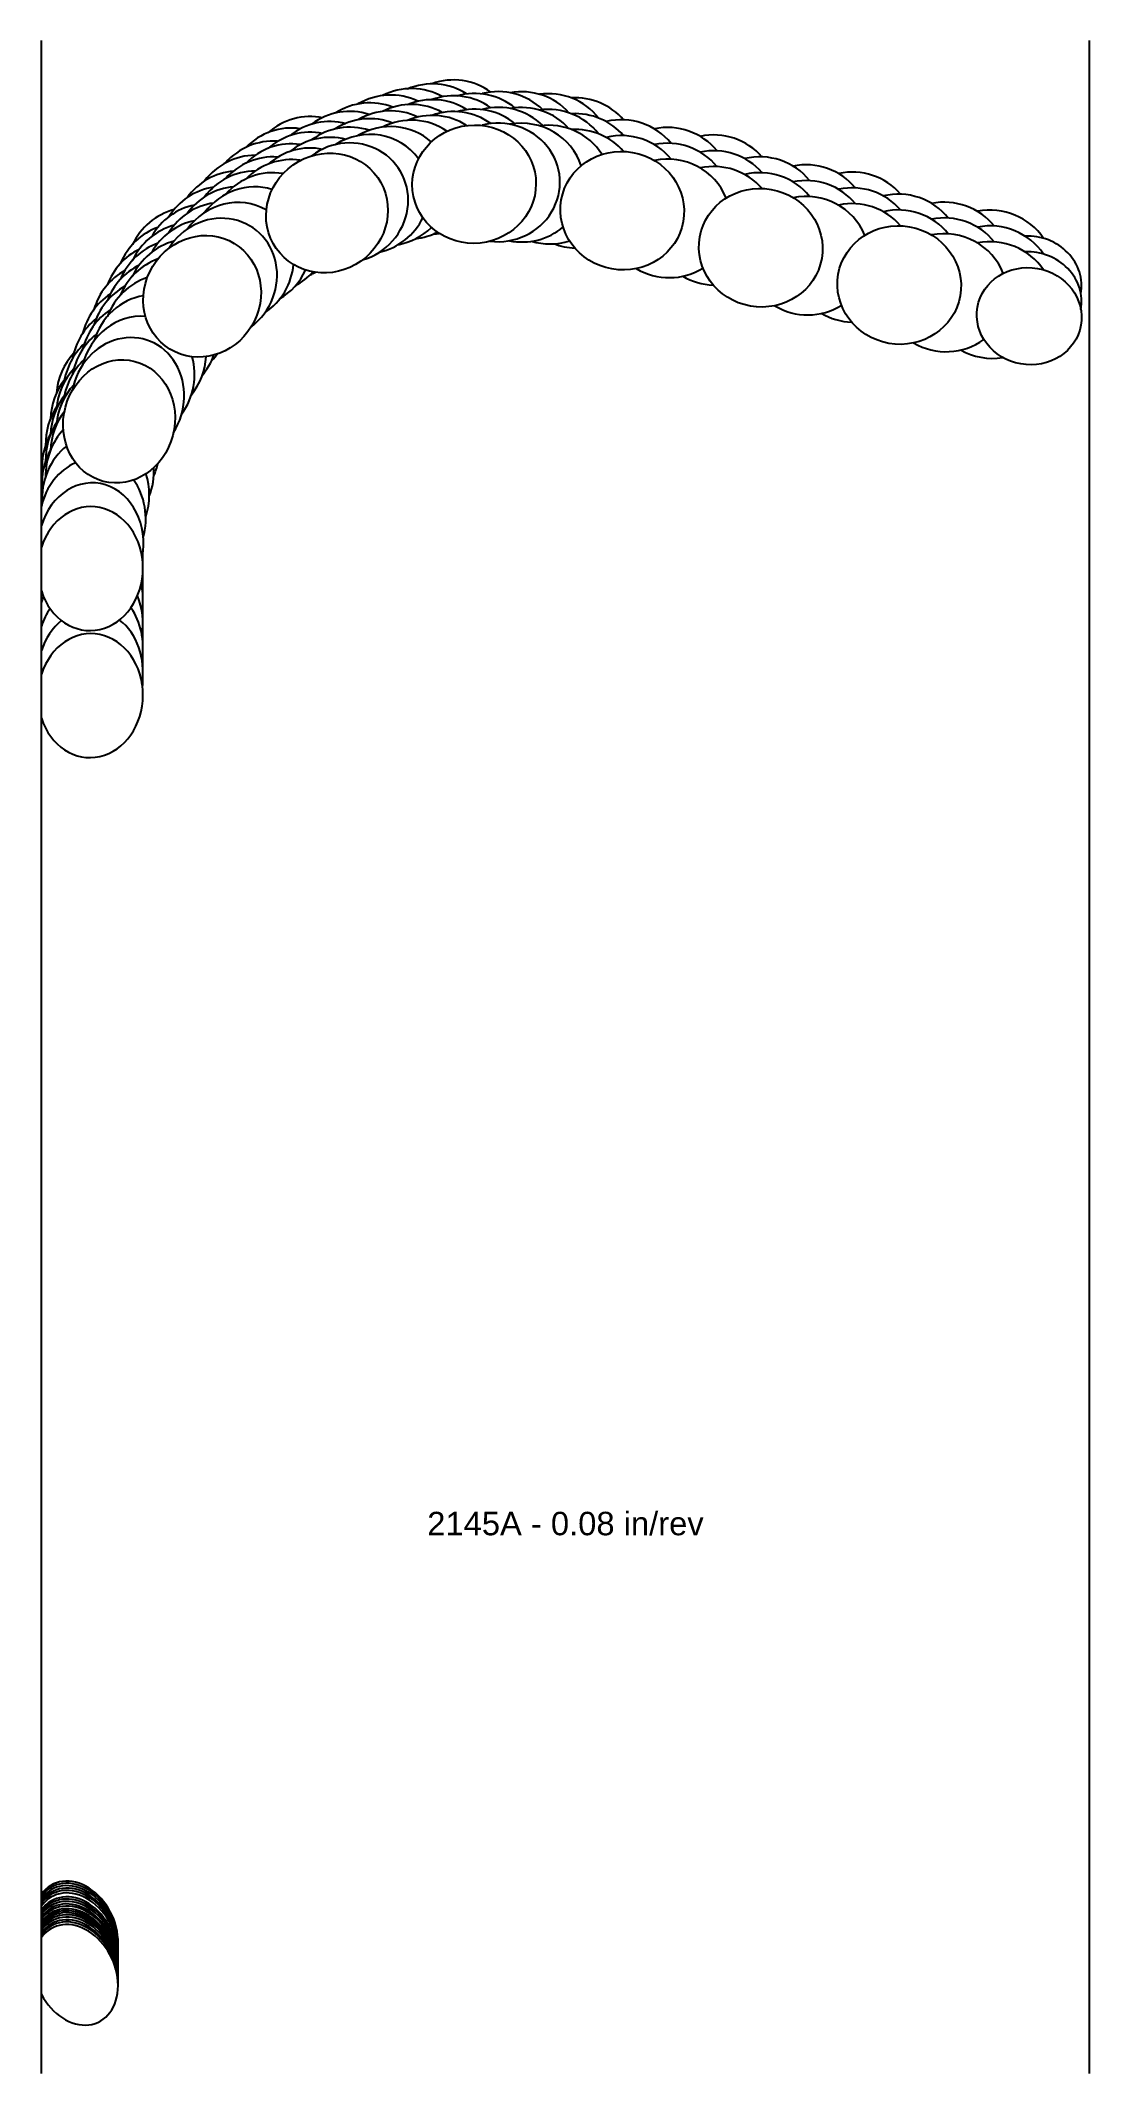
# Model space of a CAD drawing. Header units: inches. Extents: x -5.3 to 0, y -9.6 to 0.7.
import ezdxf
from ezdxf.enums import TextEntityAlignment as Align

# ---------------------------------------------------------------- set-up
doc = ezdxf.new("R2010")
doc.units = ezdxf.units.IN
doc.header["$MEASUREMENT"] = 0
for name, color, linetype, true_color in [('Blade_1', 30, 'Continuous', 0xff7f00), ('Blade_2', 7, 'Continuous', 0xcccc00), ('Blade_3', 7, 'Continuous', 0x00cc00), ('Blade_4', 7, 'Continuous', 0x00cccc), ('Blade_5', 7, 'Continuous', 0x0066cc), ('Blade_6', 190, 'Continuous', 0x7f00ff), ('Blade_7', 7, 'Continuous', 0xcc00cc)]:
    doc.layers.add(name, color=color, linetype=linetype, true_color=true_color)
doc.layers.add('Gage_Line', color=7, linetype='Continuous')
doc.styles.get("Standard").update_dxf_attribs({"font": 'arial.ttf'})

msp = doc.modelspace()

# ---------------------------------------------------------------- linework, layer by layer
at = {"layer": 'Blade_1'}
for centre, major_axis, ratio, start_param, end_param in [((-3.119, 0.089), (0.312, 0.032), 0.955758, 7.029442, 8.041901), ((-3.119, 0.009), (0.312, 0.032), 0.955758, 7.029442, 8.041901), ((-3.865, -0.057), (0.257, 0.18), 0.951296, 6.952826, 7.916218), ((-2.368, -0.045), (0.309, -0.055), 0.956305, 7.11204, 8.283522), ((-3.865, -0.137), (0.257, 0.18), 0.951296, 6.952826, 7.916218), ((-2.368, -0.125), (0.309, -0.055), 0.956305, 7.11204, 8.283522), ((-1.666, -0.233), (0.309, -0.055), 0.956305, 7.111604, 8.283522), ((-1.666, -0.313), (0.309, -0.055), 0.956305, 7.111604, 8.283522), ((-0.964, -0.422), (0.309, -0.055), 0.956305, 7.104945, 8.283522), ((-4.498, -0.479), (0.163, 0.268), 0.933329, 6.993178, 7.886562), ((-0.964, -0.502), (0.309, -0.055), 0.956305, 7.104945, 8.283522), ((-4.498, -0.559), (0.163, 0.268), 0.933329, 6.993178, 7.886562), ((-0.305, -0.58), (0.262, -0.046), 0.92388, 6.281543, 8.093109), ((-0.305, -0.66), (0.262, -0.046), 0.92388, 6.281543, 8.093109), ((-4.919, -1.113), (0.08, 0.304), 0.89538, 7.240072, 7.97815), ((-4.919, -1.193), (0.08, 0.304), 0.89538, 7.240072, 7.97815), ((-5.064, -2.019), (0.009, 0.314), 0.846416, 1.964492, 7.525744), ((-5.064, -1.939), (0.009, 0.314), 0.846416, 4.617363, 4.747216), ((-5.138, -8.986), (-0.114, 0.24), 0.754407, 4.109933, 6.678316), ((-5.138, -9.066), (-0.114, 0.24), 0.754407, 4.131339, 6.678316), ((-5.138, -9.146), (-0.114, 0.24), 0.754407, 1.625372, 6.678316)]:
    msp.add_ellipse(centre, major_axis=major_axis, ratio=ratio, start_param=start_param, end_param=end_param, dxfattribs=at)
for centre, major_axis, ratio in [((-3.119, -0.071), (0.312, 0.032), 0.955758), ((-3.865, -0.217), (0.257, 0.18), 0.951296), ((-2.368, -0.205), (0.309, -0.055), 0.956305), ((-1.666, -0.393), (0.309, -0.055), 0.956305), ((-4.498, -0.639), (0.163, 0.268), 0.933329), ((-0.964, -0.582), (0.309, -0.055), 0.956305), ((-0.305, -0.74), (0.262, -0.046), 0.92388), ((-4.919, -1.273), (0.08, 0.304), 0.89538)]:
    msp.add_ellipse(centre, major_axis=major_axis, ratio=ratio, dxfattribs=at)
at = {"layer": 'Blade_2'}
for centre, major_axis, ratio, start_param, end_param in [((-2.998, 0.098), (0.314, 0.007), 0.956058, 7.025931, 8.091941), ((-3.763, -0.005), (0.269, 0.162), 0.952173, 6.964729, 7.954346), ((-2.998, 0.018), (0.314, 0.007), 0.956058, 7.025931, 8.091941), ((-3.763, -0.085), (0.269, 0.162), 0.952173, 6.964729, 7.954346), ((-2.998, -0.062), (0.314, 0.007), 0.956058, 4.560509, 8.091941), ((-3.763, -0.165), (0.269, 0.162), 0.952173, 4.445457, 7.954346), ((-4.418, -0.391), (0.179, 0.258), 0.934416, 6.998312, 7.901114), ((-4.418, -0.471), (0.179, 0.258), 0.934416, 6.998312, 7.901114), ((-4.418, -0.551), (0.179, 0.258), 0.934416, 4.381298, 7.901114), ((-4.875, -1), (0.09, 0.301), 0.902943, 7.197841, 7.970158), ((-4.875, -1.16), (0.09, 0.301), 0.902943, 4.402614, 7.970158), ((-4.875, -1.08), (0.09, 0.301), 0.902943, 7.197841, 7.970158), ((-5.061, -1.898), (0.019, 0.313), 0.846544, 4.559383, 7.591791), ((-5.064, -2.663), (0.009, 0.314), 0.846416, 1.964492, 7.525744), ((-5.064, -2.583), (0.009, 0.314), 0.846416, 4.617363, 4.809682), ((-5.064, -2.503), (0.009, 0.314), 0.846416, 4.682187, 4.809682), ((-5.138, -8.973), (-0.114, 0.24), 0.754407, 4.12688, 6.678316), ((-5.138, -9.053), (-0.114, 0.24), 0.754407, 4.12688, 6.678316), ((-5.138, -9.133), (-0.114, 0.24), 0.754407, 4.12688, 6.678316)]:
    msp.add_ellipse(centre, major_axis=major_axis, ratio=ratio, start_param=start_param, end_param=end_param, dxfattribs=at)
at = {"layer": 'Blade_3'}
for centre, major_axis, ratio, start_param, end_param in [((-3.659, 0.039), (0.28, 0.142), 0.952982, 6.980717, 7.960104), ((-2.878, 0.097), (0.314, -0.018), 0.956239, 7.040936, 8.096403), ((-2.878, 0.017), (0.314, -0.018), 0.956239, 7.040936, 8.096403), ((-3.659, -0.041), (0.28, 0.142), 0.952982, 6.980717, 7.960104), ((-3.659, -0.121), (0.28, 0.142), 0.952982, 6.428782, 7.960104), ((-2.878, -0.063), (0.314, -0.018), 0.956239, 6.628742, 8.096403), ((-2.134, -0.084), (0.309, -0.055), 0.956305, 7.117426, 8.250741), ((-2.134, -0.164), (0.309, -0.055), 0.956305, 7.117426, 8.250741), ((-2.134, -0.244), (0.309, -0.055), 0.956305, 6.815515, 8.250741), ((-1.432, -0.273), (0.309, -0.055), 0.956305, 7.117426, 8.250334), ((-4.335, -0.31), (0.194, 0.247), 0.935503, 6.994688, 7.89853), ((-4.335, -0.39), (0.194, 0.247), 0.935503, 6.994688, 7.89853), ((-1.432, -0.353), (0.309, -0.055), 0.956305, 7.117426, 8.250334), ((-4.335, -0.47), (0.194, 0.247), 0.935503, 6.41615, 7.89853), ((-1.432, -0.433), (0.309, -0.055), 0.956305, 6.815515, 8.250334), ((-0.731, -0.461), (0.309, -0.055), 0.951057, 7.100182, 8.244003), ((-3.659, -0.121), (0.28, 0.142), 0.952982, 4.455577, 5.386235), ((-2.878, -0.063), (0.314, -0.018), 0.956239, 4.567899, 5.495606), ((-0.731, -0.541), (0.309, -0.055), 0.951057, 7.100182, 8.244003), ((-0.731, -0.621), (0.309, -0.055), 0.951057, 6.798408, 8.244003), ((-4.335, -0.47), (0.194, 0.247), 0.935503, 4.382996, 5.319092), ((-2.134, -0.244), (0.309, -0.055), 0.956305, 4.334724, 5.471452), ((-4.825, -0.892), (0.1, 0.298), 0.910321, 7.140876, 7.942773), ((-4.825, -0.972), (0.1, 0.298), 0.910321, 7.140876, 7.942773), ((-1.432, -0.433), (0.309, -0.055), 0.956305, 4.334261, 5.471452), ((-4.825, -1.052), (0.1, 0.298), 0.910321, 6.500328, 7.942773), ((-0.731, -0.621), (0.309, -0.055), 0.951057, 4.34146, 5.553223), ((-4.825, -1.052), (0.1, 0.298), 0.910321, 4.381429, 5.356857), ((-5.053, -1.777), (0.029, 0.313), 0.855006, 6.715645, 7.701806), ((-5.053, -1.617), (0.029, 0.313), 0.855006, 7.551864, 7.701806), ((-5.053, -1.697), (0.029, 0.313), 0.855006, 7.551864, 7.701806), ((-5.053, -1.777), (0.029, 0.313), 0.855006, 4.514817, 5.517278), ((-5.064, -2.543), (0.009, 0.314), 0.846416, 6.901334, 7.525744), ((-5.064, -2.543), (0.009, 0.314), 0.846416, 4.551994, 5.730495), ((-5.064, -2.383), (0.009, 0.314), 0.846416, 4.685024, 4.812519), ((-5.064, -2.463), (0.009, 0.314), 0.846416, 4.617363, 4.812519), ((-5.138, -8.962), (-0.114, 0.24), 0.754407, 4.129555, 6.678316), ((-5.138, -9.042), (-0.114, 0.24), 0.754407, 4.129555, 6.678316), ((-5.138, -9.122), (-0.114, 0.24), 0.754407, 4.129555, 6.678316)]:
    msp.add_ellipse(centre, major_axis=major_axis, ratio=ratio, start_param=start_param, end_param=end_param, dxfattribs=at)
at = {"layer": 'Blade_4'}
for centre, major_axis, ratio, start_param, end_param in [((-3.553, 0.079), (0.29, 0.121), 0.953712, 6.981305, 7.994112), ((-3.553, -0.001), (0.29, 0.121), 0.953712, 6.981305, 7.994112), ((-2.739, 0.087), (0.311, -0.045), 0.956305, 7.065657, 8.148829), ((-2.739, 0.007), (0.311, -0.045), 0.956305, 7.065657, 8.148829), ((-3.553, -0.081), (0.29, 0.121), 0.953712, 6.708934, 7.994112), ((-2.739, -0.073), (0.311, -0.045), 0.956305, 6.970037, 8.148829), ((-4.248, -0.231), (0.205, 0.238), 0.942065, 6.963675, 7.92101), ((-4.248, -0.311), (0.205, 0.238), 0.942065, 6.963675, 7.92101), ((-4.248, -0.391), (0.205, 0.238), 0.942065, 6.674539, 7.92101), ((-3.553, -0.081), (0.29, 0.121), 0.953712, 4.488306, 5.105031), ((-2.739, -0.073), (0.311, -0.045), 0.956305, 4.558952, 5.186103), ((-4.769, -0.784), (0.111, 0.294), 0.917496, 7.098192, 7.934565), ((-4.248, -0.391), (0.205, 0.238), 0.942065, 4.371144, 5.009599), ((-4.769, -0.864), (0.111, 0.294), 0.917496, 7.098192, 7.934565), ((-4.769, -0.944), (0.111, 0.294), 0.917496, 6.763499, 7.934565), ((-4.769, -0.944), (0.111, 0.294), 0.917496, 4.370976, 5.042443), ((-5.038, -1.496), (0.039, 0.312), 0.863399, 7.434024, 8.075217), ((-5.038, -1.656), (0.039, 0.312), 0.863399, 6.995807, 8.075217), ((-5.038, -1.576), (0.039, 0.312), 0.863399, 7.434024, 8.075217), ((-5.038, -1.656), (0.039, 0.312), 0.863399, 4.49361, 5.208886), ((-5.064, -2.42), (0.009, 0.314), 0.846416, 7.193874, 7.525744), ((-5.064, -2.42), (0.009, 0.314), 0.846416, 4.549108, 5.437955), ((-5.064, -2.26), (0.009, 0.314), 0.846416, 4.683606, 4.8111), ((-5.064, -2.34), (0.009, 0.314), 0.846416, 4.617363, 4.8111), ((-5.138, -8.949), (-0.114, 0.24), 0.754407, 4.125988, 6.678316), ((-5.138, -9.029), (-0.114, 0.24), 0.754407, 4.125988, 6.678316), ((-5.138, -9.109), (-0.114, 0.24), 0.754407, 4.125988, 6.678316)]:
    msp.add_ellipse(centre, major_axis=major_axis, ratio=ratio, start_param=start_param, end_param=end_param, dxfattribs=at)
at = {"layer": 'Blade_5'}
for centre, major_axis, ratio, start_param, end_param in [((-3.445, 0.112), (0.298, 0.1), 0.95436, 6.990041, 8.004519), ((-3.445, 0.032), (0.298, 0.1), 0.95436, 6.990041, 8.004519), ((-2.602, 0.066), (0.309, -0.055), 0.956305, 7.146725, 8.097866), ((-3.445, -0.048), (0.298, 0.1), 0.95436, 6.900418, 8.004519), ((-2.602, -0.014), (0.309, -0.055), 0.956305, 7.146725, 8.097866), ((-2.602, -0.094), (0.309, -0.055), 0.956305, 7.146725, 8.097866), ((-4.157, -0.158), (0.22, 0.224), 0.943127, 6.957228, 7.909025), ((-1.9, -0.122), (0.309, -0.055), 0.956305, 7.146725, 8.255768), ((-1.9, -0.202), (0.309, -0.055), 0.956305, 7.146725, 8.255768), ((-4.157, -0.238), (0.22, 0.224), 0.943127, 6.957228, 7.909025), ((-4.157, -0.318), (0.22, 0.224), 0.943127, 6.864258, 7.909025), ((-1.9, -0.282), (0.309, -0.055), 0.956305, 7.146725, 8.255768), ((-1.198, -0.31), (0.309, -0.055), 0.956305, 7.146725, 8.255768), ((-1.198, -0.39), (0.309, -0.055), 0.956305, 7.146725, 8.255768), ((-1.198, -0.47), (0.309, -0.055), 0.956305, 7.146725, 8.255768), ((-0.497, -0.498), (0.309, -0.055), 0.939693, 7.012619, 8.241389), ((-0.497, -0.578), (0.309, -0.055), 0.939693, 7.012619, 8.241389), ((-4.709, -0.681), (0.119, 0.29), 0.916561, 7.085716, 7.884264), ((-3.445, -0.048), (0.298, 0.1), 0.95436, 4.502182, 4.86823), ((-2.602, -0.094), (0.309, -0.055), 0.956305, 4.512079, 4.858526), ((-0.497, -0.658), (0.309, -0.055), 0.939693, 7.012619, 8.241389), ((-4.709, -0.761), (0.119, 0.29), 0.916561, 7.085716, 7.884264), ((-4.709, -0.841), (0.119, 0.29), 0.916561, 6.936959, 7.884264), ((-4.157, -0.318), (0.22, 0.224), 0.943127, 4.394514, 4.757904), ((-1.9, -0.282), (0.309, -0.055), 0.956305, 4.340434, 4.858526), ((-1.198, -0.47), (0.309, -0.055), 0.956305, 4.340434, 4.858526), ((-0.497, -0.658), (0.309, -0.055), 0.939693, 4.355104, 5.064363), ((-4.709, -0.841), (0.119, 0.29), 0.916561, 4.368176, 4.759836), ((-5.017, -1.377), (0.05, 0.31), 0.871639, 7.381838, 8.050922), ((-5.017, -1.457), (0.05, 0.31), 0.871639, 7.381838, 8.050922), ((-5.017, -1.537), (0.05, 0.31), 0.871639, 7.199233, 8.050922), ((-5.017, -1.537), (0.05, 0.31), 0.871639, 4.474214, 4.948724), ((-5.064, -2.299), (0.009, 0.314), 0.846416, 7.425112, 7.525744), ((-5.064, -2.299), (0.009, 0.314), 0.846416, 4.550551, 5.206718), ((-5.064, -2.139), (0.009, 0.314), 0.846416, 4.681318, 4.808813), ((-5.064, -2.219), (0.009, 0.314), 0.846416, 4.617363, 4.808813), ((-5.138, -8.937), (-0.114, 0.24), 0.754407, 4.127772, 6.678316), ((-5.138, -9.017), (-0.114, 0.24), 0.754407, 4.127772, 6.678316), ((-5.138, -9.097), (-0.114, 0.24), 0.754407, 4.127772, 6.678316)]:
    msp.add_ellipse(centre, major_axis=major_axis, ratio=ratio, start_param=start_param, end_param=end_param, dxfattribs=at)
at = {"layer": 'Blade_6'}
for centre, major_axis, ratio, start_param, end_param in [((-3.337, 0.137), (0.304, 0.078), 0.954919, 7.002351, 8.010593), ((-3.337, 0.057), (0.304, 0.078), 0.954919, 7.002351, 8.010593), ((-4.062, -0.092), (0.23, 0.214), 0.949365, 6.927954, 7.907288), ((-3.337, -0.023), (0.304, 0.078), 0.954919, 7.002351, 8.010593), ((-4.062, -0.172), (0.23, 0.214), 0.949365, 6.927954, 7.907288), ((-4.062, -0.252), (0.23, 0.214), 0.949365, 6.927954, 7.907288), ((-4.643, -0.583), (0.137, 0.283), 0.925471, 7.036917, 7.907157), ((-4.643, -0.663), (0.137, 0.283), 0.925471, 7.036917, 7.907157), ((-3.337, -0.023), (0.304, 0.078), 0.954919, 4.511192, 4.604993), ((-4.643, -0.743), (0.137, 0.283), 0.925471, 7.036917, 7.907157), ((-4.062, -0.252), (0.23, 0.214), 0.949365, 4.36641, 4.45718), ((-4.643, -0.743), (0.137, 0.283), 0.925471, 4.346896, 4.479131), ((-4.99, -1.26), (0.059, 0.308), 0.87972, 7.328601, 8.022568), ((-4.99, -1.34), (0.059, 0.308), 0.87972, 7.328601, 8.022568), ((-4.99, -1.42), (0.059, 0.308), 0.87972, 7.328601, 8.022568), ((-4.99, -1.42), (0.059, 0.308), 0.87972, 4.452071, 4.672539), ((-5.064, -2.019), (0.009, 0.314), 0.846416, 4.681478, 4.808972), ((-5.064, -2.179), (0.009, 0.314), 0.846416, 4.552877, 5.002264), ((-5.064, -2.099), (0.009, 0.314), 0.846416, 4.617363, 4.808972), ((-5.138, -8.926), (-0.114, 0.24), 0.754407, 4.130447, 6.678316), ((-5.138, -9.006), (-0.114, 0.24), 0.754407, 4.130447, 6.678316), ((-5.138, -9.086), (-0.114, 0.24), 0.754407, 4.130447, 6.678316)]:
    msp.add_ellipse(centre, major_axis=major_axis, ratio=ratio, start_param=start_param, end_param=end_param, dxfattribs=at)
at = {"layer": 'Blade_7'}
for centre, major_axis, ratio, start_param, end_param in [((-3.228, 0.157), (0.309, 0.055), 0.955386, 7.020715, 8.029934), ((-3.228, 0.077), (0.309, 0.055), 0.955386, 7.020715, 8.029934), ((-3.228, -0.003), (0.309, 0.055), 0.955386, 7.020715, 8.029934), ((-3.965, -0.032), (0.244, 0.197), 0.950356, 6.942249, 7.905961), ((-3.965, -0.112), (0.244, 0.197), 0.950356, 6.942249, 7.905961), ((-3.965, -0.192), (0.244, 0.197), 0.950356, 6.942249, 7.905961), ((-4.573, -0.489), (0.249, 0.191), 0.939561, 7.450429, 8.359482), ((-4.573, -0.569), (0.249, 0.191), 0.939561, 7.450429, 8.359482), ((-4.573, -0.649), (0.249, 0.191), 0.939561, 7.450429, 8.359482), ((-4.958, -1.145), (0.07, 0.306), 0.887634, 7.283156, 8.001913), ((-4.958, -1.225), (0.07, 0.306), 0.887634, 7.283156, 8.001913), ((-4.958, -1.305), (0.07, 0.306), 0.887634, 7.283156, 8.001913), ((-5.064, -1.979), (0.009, 0.314), 0.846416, 4.680769, 4.808263), ((-5.064, -2.059), (0.009, 0.314), 0.846416, 4.552715, 4.808758), ((-5.138, -9.076), (-0.114, 0.24), 0.754407, 4.130447, 6.678316)]:
    msp.add_ellipse(centre, major_axis=major_axis, ratio=ratio, start_param=start_param, end_param=end_param, dxfattribs=at)
at = {"layer": 'Gage_Line'}
for p, q in [((-5.312, -9.646), (-5.312, 0.657)), ((0, -9.646), (0, 0.657))]:
    msp.add_line(p, q, dxfattribs=at)

# ---------------------------------------------------------------- texts
msp.add_text('2145A - 0.08 in/rev', height=0.11875).set_placement((-2.656, -6.859), align=Align.MIDDLE_CENTER)

doc.saveas('drawing.dxf')
